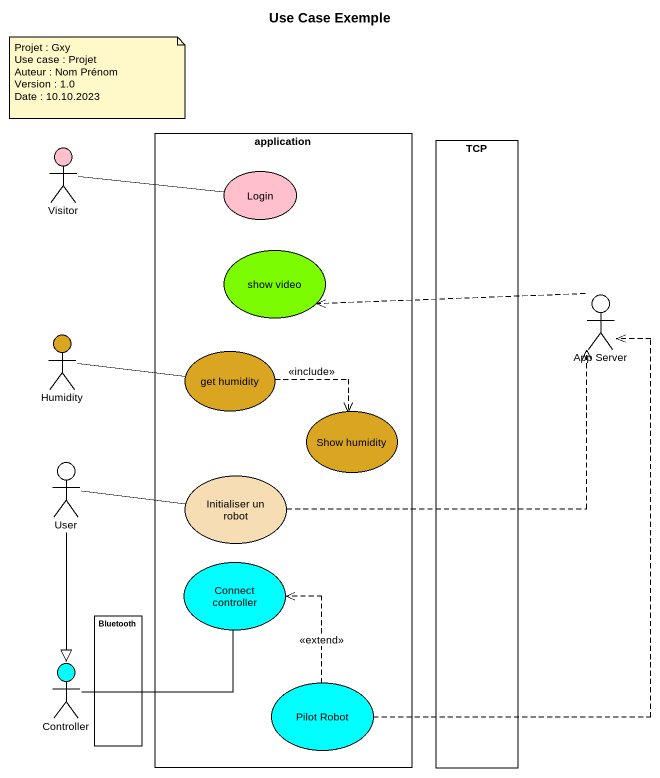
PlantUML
@startuml
title Use Case Exemple
actor Visitor #FFC0CB
rectangle application {
  usecase Login #FFC0CB
  usecase "show video" as show_video #7CFC00
  usecase "get humidity" as get_humidity #DAA520
  usecase "Show humidity" as Show_humidity #DAA520
  usecase "Initialiser un robot" as Initialiser_un_robot #F7DDB4
  usecase "Connect controller" as Connect_controller #00FFFF
  usecase "Pilot Robot" as Pilot_Robot #00FFFF
}
rectangle TCP
actor "App Server" as App_Server
actor Humidity #DAA520
actor User
rectangle Bluetooth
actor Controller #00FFFF
Visitor -right- Login
App_Server .left.> show_video
Humidity -right- get_humidity
get_humidity .right.> Show_humidity : <<include>>
User -right- Initialiser_un_robot
User --|> Controller
Initialiser_un_robot .right.> App_Server
Controller -up- Connect_controller
Pilot_Robot .up.> App_Server
Pilot_Robot .up.> Connect_controller : <<extend>>
note as N1
  Projet : Gxy
  Use case : Projet
  Auteur : Nom Prénom
  Version : 1.0
  Date : 10.10.2023
end note
@enduml
